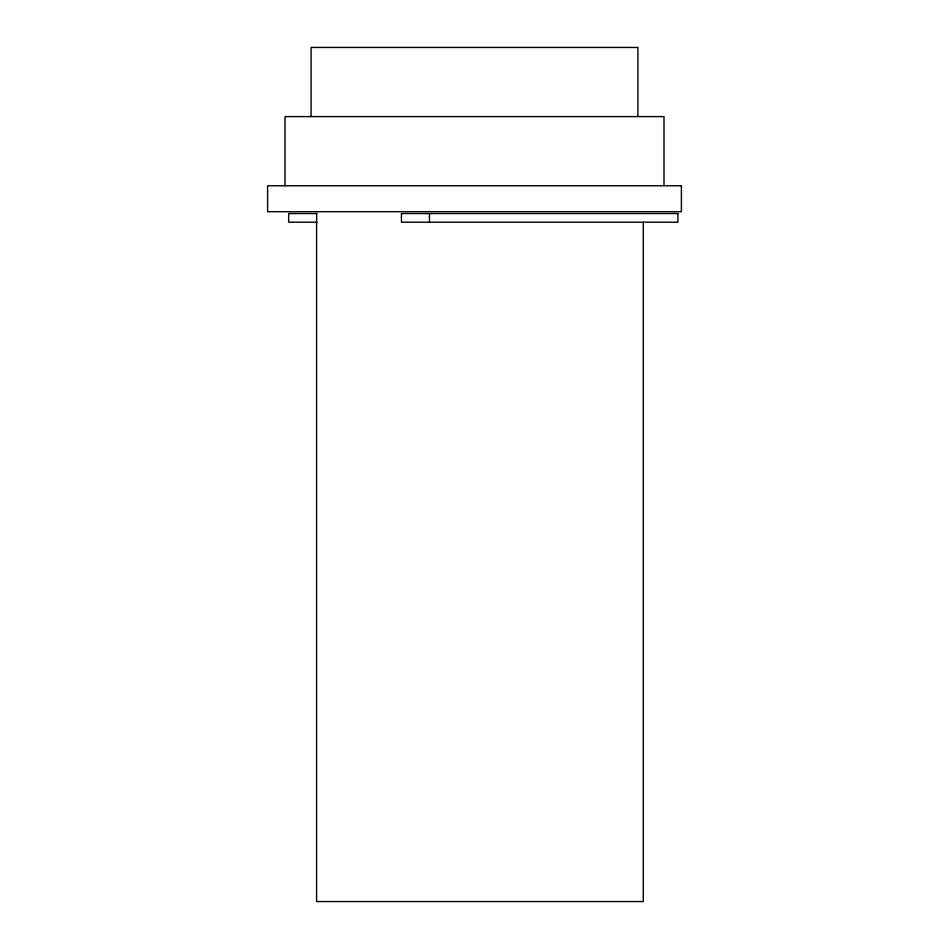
<?xml version="1.0" encoding="UTF-8"?>
<svg xmlns="http://www.w3.org/2000/svg" width="949" height="949" viewBox="0 0 949 949"><rect width="100%" height="100%" fill="white"/><g stroke="black" fill="none" stroke-linecap="round" stroke-linejoin="round"><path stroke-width="1.42" d="M316.871 213.561L288.662 213.561L288.662 222.208L316.871 222.208M664.003 185.755L664.003 116.608L284.997 116.608L284.997 185.755M643.292 222.208L643.292 901.55L316.598 901.55L316.598 222.208M637.918 116.608L637.918 47.45L311.082 47.45L311.082 116.608M429.458 213.561L429.458 222.208M316.669 213.561L316.669 222.208M681.394 185.755L267.606 185.755L267.606 211.698L681.394 211.698L681.394 185.755M677.894 213.561L401.439 213.561L401.439 222.208L677.894 222.208L677.894 213.561"/></g></svg>
